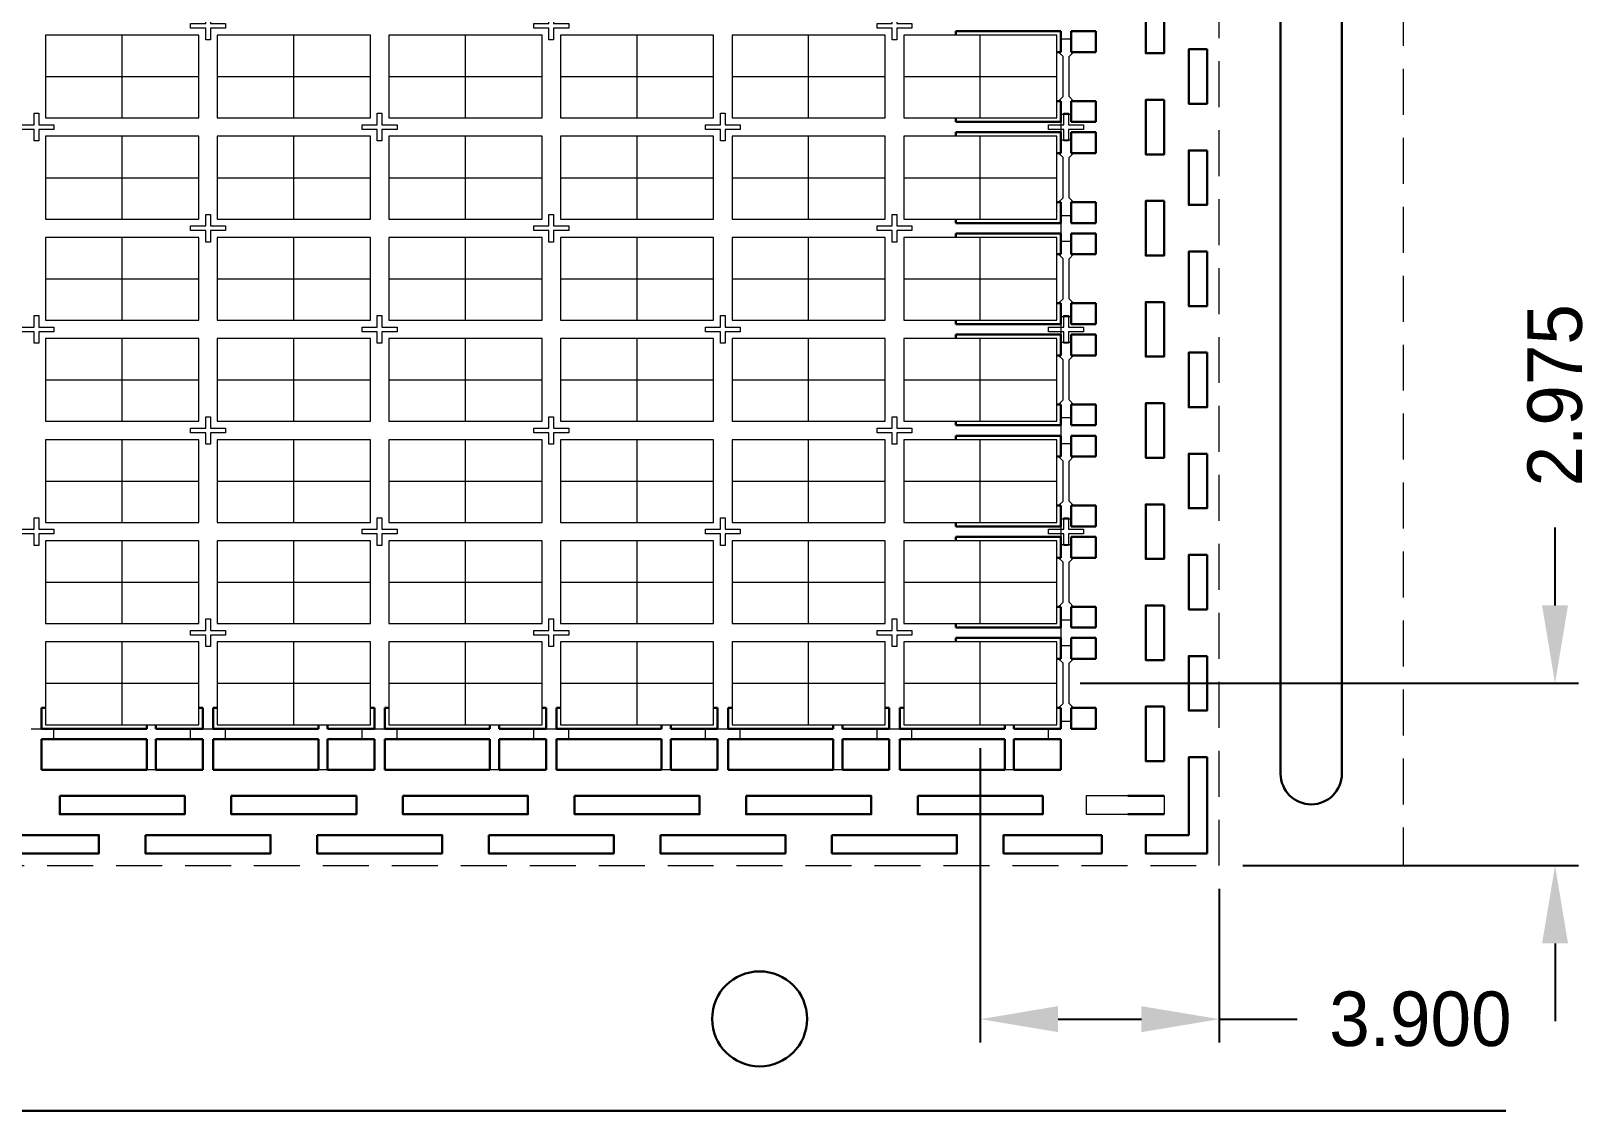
# Model space of a CAD drawing. Extents: x -109 to 32, y -47 to 43.
# Drawn here: x -0.11 to 25.34, y -42.54 to -24.93 of the extents above; entities that cross this region are included whole.
import ezdxf

# ---------------------------------------------------------------- set-up
doc = ezdxf.new("R2010")
doc.units = 0
doc.header["$LTSCALE"] = 3
doc.header["$MEASUREMENT"] = 0
for name, pattern in [('CENTER', [2, 1.25, -0.25, 0.25, -0.25]), ('HIDDEN', [0.375, 0.25, -0.125]), ('PHANTOM', [2.5, 1.25, -0.25, 0.25, -0.25, 0.25, -0.25])]:
    doc.linetypes.add(name, pattern=pattern)
for name, color, linetype, lineweight in [('CLIN', 1, 'CENTER', 15), ('DIM', 4, 'Continuous', 13), ('FULL METAL', 33, 'HIDDEN', 15), ('HIDN', 6, 'HIDDEN', 15), ('OBJ', 3, 'Continuous', 30), ('OBJ1', 7, 'Continuous', 30), ('OBJ3', 40, 'Continuous', 30), ('OBJ4', 7, 'Continuous', 30), ('PHANTOM', 5, 'PHANTOM', 15), ('SAW', 2, 'HIDDEN', 15), ('SAW2', 3, 'HIDDEN', 13), ('TEXT', 2, 'Continuous', 20)]:
    doc.layers.add(name, color=color, linetype=linetype, lineweight=lineweight)
doc.dimstyles.new('3DEC X 2', dxfattribs={"dimtxt": 0.889, "dimasz": 1.27, "dimexe": 0.381, "dimexo": 0.381, "dimgap": 0.381, "dimtad": 0, "dimdec": 3, "dimzin": 0, "dimdsep": 46, "dimtxsty": 'Standard', "dimcen": 0, "dimadec": 0, "dimazin": 0, "dimtfac": 1, "dimtdec": 3, "dimtofl": 0, "dimtmove": 0, "dimatfit": 3, "dimfxl": 1, "dimtolj": 1, "dimtzin": 0, "dimarcsym": 0})

# ---------------------------------------------------------------- blocks, each defined once
blk = doc.blocks.new('*U1')
at = {"layer": 'OBJ1', "color": 0}
blk.add_lwpolyline([(-1.02, 0.15), (1.02, 0.15), (1.02, -0.15), (-1.02, -0.15)], close=True, dxfattribs=at)
blk = doc.blocks.new('*U0')
at = {"layer": 'OBJ1'}
for p in [(92.4, 0), (95.2, 0), (98, 0), (100.8, 0), (103.6, 0), (106.4, 0)]:
    blk.add_blockref('*U1', p, dxfattribs=at)
blk = doc.blocks.new('*U4')
at = {"layer": 'OBJ3'}
for p, q in [((-1.23, -0.005), (-1.23, -0.505)), ((-1.23, -0.005), (0.485, -0.005)), ((0.485, -0.005), (0.485, -0.505)), ((0.635, -0.005), (1.4, -0.005)), ((0.635, -0.005), (0.635, -0.505)), ((1.4, -0.005), (1.4, -0.505)), ((-1.23, -0.505), (0.485, -0.505)), ((0.635, -0.505), (1.4, -0.505))]:
    blk.add_line(p, q, dxfattribs=at)
at = {"layer": 'OBJ4'}
for p, q in [((-1.23, 0.165), (-1.23, 0.505)), ((-1.165, 0.505), (-1.23, 0.505)), ((1.335, 0.505), (1.4, 0.505)), ((1.4, 0.505), (1.4, 0.165)), ((-0.365, 0.165), (-1.23, 0.165)), ((0.485, 0.165), (-1.23, 0.165)), ((0.485, 0.23), (0.485, 0.165)), ((0.635, 0.23), (0.635, 0.165)), ((1.4, 0.165), (0.635, 0.165))]:
    blk.add_line(p, q, dxfattribs=at)
at = {"layer": 'SAW2'}
for p, q in [((-1.4, 0.165), (-1.23, 0.165)), ((-1.03, -0.005), (-1.03, 0.165)), ((1.2, -0.005), (1.2, 0.165)), ((0.635, -0.505), (0.485, -0.505))]:
    blk.add_line(p, q, dxfattribs=at)
blk = doc.blocks.new('*U5')
at = {"layer": 'DIM'}
for p in [(92.4, 0), (95.2, 0), (98, 0), (100.8, 0), (103.6, 0), (106.4, 0)]:
    blk.add_blockref('*U4', p, dxfattribs=at)
blk = doc.blocks.new('*U11')
at = {"layer": 'OBJ3'}
for p, q in [((-1.1425, 0.825), (-1.1425, 0.485)), ((-1.1425, 0.825), (-0.7425, 0.825)), ((-0.7425, 0.825), (-0.7425, 0.485)), ((-1.1425, 0.485), (-0.7425, 0.485)), ((-1.1425, -0.315), (-1.1425, -0.655)), ((-1.1425, -0.315), (-0.7425, -0.315)), ((-1.1425, -0.315), (-1.1425, -0.655)), ((-1.1425, -0.315), (-0.7425, -0.315)), ((-0.7425, -0.315), (-0.7425, -0.655)), ((-0.7425, -0.315), (-0.7425, -0.655)), ((-1.1425, -0.655), (-0.7425, -0.655)), ((-1.1425, -0.655), (-0.7425, -0.655))]:
    blk.add_line(p, q, dxfattribs=at)
at = {"layer": 'OBJ4'}
for p, q in [((-0.5725, 0.485), (-0.5725, 0.825)), ((-0.5725, 0.825), (1.1425, 0.825)), ((1.1425, 0.825), (1.1425, 0.76)), ((-0.5075, 0.485), (-0.5725, 0.485)), ((-0.5725, -0.655), (-0.5725, -0.315)), ((-0.5075, -0.315), (-0.5725, -0.315)), ((-0.5075, -0.315), (-0.5725, -0.315)), ((1.1425, -0.655), (-0.5725, -0.655)), ((1.1425, -0.59), (1.1425, -0.655))]:
    blk.add_line(p, q, dxfattribs=at)
at = {"layer": 'SAW'}
for points in [[(-0.7805, -0.315), (-0.7075, -0.242), (-0.7075, 0.412), (-0.7805, 0.485)], [(-0.5345, -0.315), (-0.6075, -0.242), (-0.6075, 0.412), (-0.5345, 0.485)]]:
    blk.add_lwpolyline(points, dxfattribs=at)
at = {"layer": 'SAW2'}
for p, q in [((-0.5725, 0.7), (-0.7425, 0.7)), ((-0.5725, -0.53), (-0.7425, -0.53)), ((-0.5725, -0.53), (-0.7425, -0.53)), ((-0.5725, -0.655), (-0.5725, -0.825))]:
    blk.add_line(p, q, dxfattribs=at)
blk = doc.blocks.new('*U10')
at = {"layer": 'DIM'}
for p in [(0, 8.25), (0, 6.6), (0, 4.95), (0, 3.3), (0, 1.65), (0, 0)]:
    blk.add_blockref('*U11', p, dxfattribs=at)
blk = doc.blocks.new('*U12')
at = {"layer": 'FULL METAL'}
blk.add_lwpolyline([(-0.038, 0.038), (-0.038, 0.225), (0.038, 0.225), (0.038, 0.038), (0.285, 0.038), (0.285, -0.038), (0.038, -0.038), (0.038, -0.225), (-0.038, -0.225), (-0.038, -0.038), (-0.285, -0.038), (-0.285, 0.038)], close=True, dxfattribs=at)
blk = doc.blocks.new('*U13')
at = {"layer": 'CLIN'}
for p in [(95.2, 9.9), (100.8, 9.9), (106.4, 9.9), (95.2, 6.6), (100.8, 6.6), (106.4, 6.6), (95.2, 3.3), (100.8, 3.3), (106.4, 3.3), (95.2, 0), (100.8, 0), (106.4, 0)]:
    blk.add_blockref('*U12', p, dxfattribs=at)
blk = doc.blocks.new('*U14')
at = {"layer": 'FULL METAL'}
blk.add_lwpolyline([(-0.038, 0.038), (-0.038, 0.225), (0.038, 0.225), (0.038, 0.038), (0.285, 0.038), (0.285, -0.038), (0.038, -0.038), (0.038, -0.225), (-0.038, -0.225), (-0.038, -0.038), (-0.285, -0.038), (-0.285, 0.038)], close=True, dxfattribs=at)
blk = doc.blocks.new('*U15')
at = {"layer": 'CLIN'}
for p in [(89.6, 6.6), (95.2, 6.6), (100.8, 6.6), (106.4, 6.6), (89.6, 3.3), (95.2, 3.3), (100.8, 3.3), (106.4, 3.3), (89.6, 0), (95.2, 0), (100.8, 0), (106.4, 0)]:
    blk.add_blockref('*U14', p, dxfattribs=at)
blk = doc.blocks.new('*D35')
at = {"layer": 'Defpoints', "color": 0, "transparency": 16777216}
for p in [(283.56, -129.419), (287.46, -131.719), (287.46, -134.224)]:
    blk.add_point(p, dxfattribs=at)
at = {"layer": 'DIM', "color": 0, "lineweight": -2, "transparency": 16777216}
for p, q in [((283.56, -129.8), (283.56, -134.605)), ((287.46, -132.1), (287.46, -134.605)), ((284.83, -134.224), (286.19, -134.224)), ((287.46, -134.224), (288.73, -134.224))]:
    blk.add_line(p, q, dxfattribs=at)
at = {"layer": 'DIM', "color": 0, "transparency": 16777216}
for points in [[(284.83, -134.012), (284.83, -134.436), (283.56, -134.224)], [(286.19, -134.436), (286.19, -134.012), (287.46, -134.224)]]:
    blk.add_solid(points, dxfattribs=at)
at = {"layer": 'DIM', "color": 0, "transparency": 16777216, "insert": (290.741, -134.224), "char_height": 0.889, "attachment_point": 5}
blk.add_mtext('\\A1;3.900', dxfattribs=at)
blk = doc.blocks.new('*D36')
at = {"layer": 'Defpoints', "color": 0, "transparency": 16777216}
for p in [(284.81, -128.744), (292.938, -128.744), (287.46, -131.719)]:
    blk.add_point(p, dxfattribs=at)
at = {"layer": 'DIM', "color": 0, "lineweight": -2, "transparency": 16777216}
for p, q in [((292.938, -127.474), (292.938, -126.204)), ((285.191, -128.744), (293.319, -128.744)), ((287.841, -131.719), (293.319, -131.719)), ((292.938, -132.989), (292.938, -134.259))]:
    blk.add_line(p, q, dxfattribs=at)
at = {"layer": 'DIM', "color": 0, "transparency": 16777216}
for points in [[(292.726, -127.474), (293.149, -127.474), (292.938, -128.744)], [(293.149, -132.989), (292.726, -132.989), (292.938, -131.719)]]:
    blk.add_solid(points, dxfattribs=at)
at = {"layer": 'DIM', "color": 0, "transparency": 16777216, "insert": (292.938, -124.045), "char_height": 0.889, "attachment_point": 5, "rotation": 90}
blk.add_mtext('\\A1;2.975', dxfattribs=at)

msp = doc.modelspace()

# ---------------------------------------------------------------- linework, layer by layer
at = {"layer": 'CLIN'}
for p, q in [((1.3768, -26.3448), (1.3768, -24.9948)), ((1.3768, -26.3448), (1.3768, -24.9948)), ((4.1768, -26.3448), (4.1768, -24.9948)), ((4.1768, -26.3448), (4.1768, -24.9948)), ((6.9768, -26.3448), (6.9768, -24.9948)), ((6.9768, -26.3448), (6.9768, -24.9948)), ((9.7768, -26.3448), (9.7768, -24.9948)), ((9.7768, -26.3448), (9.7768, -24.9948)), ((12.5768, -26.3448), (12.5768, -24.9948)), ((12.5768, -26.3448), (12.5768, -24.9948)), ((15.3768, -26.3448), (15.3768, -24.9948)), ((15.3768, -26.3448), (15.3768, -24.9948)), ((0.1268, -25.6698), (2.6268, -25.6698)), ((0.1268, -25.6698), (2.6268, -25.6698)), ((2.9268, -25.6698), (5.4268, -25.6698)), ((2.9268, -25.6698), (5.4268, -25.6698)), ((5.7268, -25.6698), (8.2268, -25.6698)), ((5.7268, -25.6698), (8.2268, -25.6698)), ((8.5268, -25.6698), (11.0268, -25.6698)), ((8.5268, -25.6698), (11.0268, -25.6698)), ((11.3268, -25.6698), (13.8268, -25.6698)), ((11.3268, -25.6698), (13.8268, -25.6698)), ((14.1268, -25.6698), (16.6268, -25.6698)), ((14.1268, -25.6698), (16.6268, -25.6698)), ((1.3768, -27.9948), (1.3768, -26.6448)), ((1.3768, -27.9948), (1.3768, -26.6448)), ((4.1768, -27.9948), (4.1768, -26.6448)), ((4.1768, -27.9948), (4.1768, -26.6448)), ((6.9768, -27.9948), (6.9768, -26.6448)), ((6.9768, -27.9948), (6.9768, -26.6448)), ((9.7768, -27.9948), (9.7768, -26.6448)), ((9.7768, -27.9948), (9.7768, -26.6448)), ((12.5768, -27.9948), (12.5768, -26.6448)), ((12.5768, -27.9948), (12.5768, -26.6448)), ((15.3768, -27.9948), (15.3768, -26.6448)), ((15.3768, -27.9948), (15.3768, -26.6448)), ((0.1268, -27.3198), (2.6268, -27.3198)), ((0.1268, -27.3198), (2.6268, -27.3198)), ((2.9268, -27.3198), (5.4268, -27.3198)), ((2.9268, -27.3198), (5.4268, -27.3198)), ((5.7268, -27.3198), (8.2268, -27.3198)), ((5.7268, -27.3198), (8.2268, -27.3198)), ((8.5268, -27.3198), (11.0268, -27.3198)), ((8.5268, -27.3198), (11.0268, -27.3198)), ((11.3268, -27.3198), (13.8268, -27.3198)), ((11.3268, -27.3198), (13.8268, -27.3198)), ((14.1268, -27.3198), (16.6268, -27.3198)), ((14.1268, -27.3198), (16.6268, -27.3198)), ((1.3768, -29.6448), (1.3768, -28.2948)), ((1.3768, -29.6448), (1.3768, -28.2948)), ((4.1768, -29.6448), (4.1768, -28.2948)), ((4.1768, -29.6448), (4.1768, -28.2948)), ((6.9768, -29.6448), (6.9768, -28.2948)), ((6.9768, -29.6448), (6.9768, -28.2948)), ((9.7768, -29.6448), (9.7768, -28.2948)), ((9.7768, -29.6448), (9.7768, -28.2948)), ((12.5768, -29.6448), (12.5768, -28.2948)), ((12.5768, -29.6448), (12.5768, -28.2948)), ((15.3768, -29.6448), (15.3768, -28.2948)), ((15.3768, -29.6448), (15.3768, -28.2948)), ((0.1268, -28.9698), (2.6268, -28.9698)), ((0.1268, -28.9698), (2.6268, -28.9698)), ((2.9268, -28.9698), (5.4268, -28.9698)), ((2.9268, -28.9698), (5.4268, -28.9698)), ((5.7268, -28.9698), (8.2268, -28.9698)), ((5.7268, -28.9698), (8.2268, -28.9698)), ((8.5268, -28.9698), (11.0268, -28.9698)), ((8.5268, -28.9698), (11.0268, -28.9698)), ((11.3268, -28.9698), (13.8268, -28.9698)), ((11.3268, -28.9698), (13.8268, -28.9698)), ((14.1268, -28.9698), (16.6268, -28.9698)), ((14.1268, -28.9698), (16.6268, -28.9698)), ((1.3768, -31.2948), (1.3768, -29.9448)), ((1.3768, -31.2948), (1.3768, -29.9448)), ((4.1768, -31.2948), (4.1768, -29.9448)), ((4.1768, -31.2948), (4.1768, -29.9448)), ((6.9768, -31.2948), (6.9768, -29.9448)), ((6.9768, -31.2948), (6.9768, -29.9448)), ((9.7768, -31.2948), (9.7768, -29.9448)), ((9.7768, -31.2948), (9.7768, -29.9448)), ((12.5768, -31.2948), (12.5768, -29.9448)), ((12.5768, -31.2948), (12.5768, -29.9448)), ((15.3768, -31.2948), (15.3768, -29.9448)), ((15.3768, -31.2948), (15.3768, -29.9448)), ((0.1268, -30.6198), (2.6268, -30.6198)), ((0.1268, -30.6198), (2.6268, -30.6198)), ((2.9268, -30.6198), (5.4268, -30.6198)), ((2.9268, -30.6198), (5.4268, -30.6198)), ((5.7268, -30.6198), (8.2268, -30.6198)), ((5.7268, -30.6198), (8.2268, -30.6198)), ((8.5268, -30.6198), (11.0268, -30.6198)), ((8.5268, -30.6198), (11.0268, -30.6198)), ((11.3268, -30.6198), (13.8268, -30.6198)), ((11.3268, -30.6198), (13.8268, -30.6198)), ((14.1268, -30.6198), (16.6268, -30.6198)), ((14.1268, -30.6198), (16.6268, -30.6198)), ((1.3768, -32.9448), (1.3768, -31.5948)), ((1.3768, -32.9448), (1.3768, -31.5948)), ((4.1768, -32.9448), (4.1768, -31.5948)), ((4.1768, -32.9448), (4.1768, -31.5948)), ((6.9768, -32.9448), (6.9768, -31.5948)), ((6.9768, -32.9448), (6.9768, -31.5948)), ((9.7768, -32.9448), (9.7768, -31.5948)), ((9.7768, -32.9448), (9.7768, -31.5948)), ((12.5768, -32.9448), (12.5768, -31.5948)), ((12.5768, -32.9448), (12.5768, -31.5948)), ((15.3768, -32.9448), (15.3768, -31.5948)), ((15.3768, -32.9448), (15.3768, -31.5948)), ((0.1268, -32.2698), (2.6268, -32.2698)), ((0.1268, -32.2698), (2.6268, -32.2698)), ((2.9268, -32.2698), (5.4268, -32.2698)), ((2.9268, -32.2698), (5.4268, -32.2698)), ((5.7268, -32.2698), (8.2268, -32.2698)), ((5.7268, -32.2698), (8.2268, -32.2698)), ((8.5268, -32.2698), (11.0268, -32.2698)), ((8.5268, -32.2698), (11.0268, -32.2698)), ((11.3268, -32.2698), (13.8268, -32.2698)), ((11.3268, -32.2698), (13.8268, -32.2698)), ((14.1268, -32.2698), (16.6268, -32.2698)), ((14.1268, -32.2698), (16.6268, -32.2698)), ((1.3768, -34.5948), (1.3768, -33.2448)), ((1.3768, -34.5948), (1.3768, -33.2448)), ((4.1768, -34.5948), (4.1768, -33.2448)), ((4.1768, -34.5948), (4.1768, -33.2448)), ((6.9768, -34.5948), (6.9768, -33.2448)), ((6.9768, -34.5948), (6.9768, -33.2448)), ((9.7768, -34.5948), (9.7768, -33.2448)), ((9.7768, -34.5948), (9.7768, -33.2448)), ((12.5768, -34.5948), (12.5768, -33.2448)), ((12.5768, -34.5948), (12.5768, -33.2448)), ((15.3768, -34.5948), (15.3768, -33.2448)), ((15.3768, -34.5948), (15.3768, -33.2448)), ((0.1268, -33.9198), (2.6268, -33.9198)), ((0.1268, -33.9198), (2.6268, -33.9198)), ((2.9268, -33.9198), (5.4268, -33.9198)), ((2.9268, -33.9198), (5.4268, -33.9198)), ((5.7268, -33.9198), (8.2268, -33.9198)), ((5.7268, -33.9198), (8.2268, -33.9198)), ((8.5268, -33.9198), (11.0268, -33.9198)), ((8.5268, -33.9198), (11.0268, -33.9198)), ((11.3268, -33.9198), (13.8268, -33.9198)), ((11.3268, -33.9198), (13.8268, -33.9198)), ((14.1268, -33.9198), (16.6268, -33.9198)), ((14.1268, -33.9198), (16.6268, -33.9198)), ((1.3768, -36.2448), (1.3768, -34.8948)), ((1.3768, -36.2448), (1.3768, -34.8948)), ((4.1768, -36.2448), (4.1768, -34.8948)), ((4.1768, -36.2448), (4.1768, -34.8948)), ((6.9768, -36.2448), (6.9768, -34.8948)), ((6.9768, -36.2448), (6.9768, -34.8948)), ((9.7768, -36.2448), (9.7768, -34.8948)), ((9.7768, -36.2448), (9.7768, -34.8948)), ((12.5768, -36.2448), (12.5768, -34.8948)), ((12.5768, -36.2448), (12.5768, -34.8948)), ((15.3768, -36.2448), (15.3768, -34.8948)), ((15.3768, -36.2448), (15.3768, -34.8948)), ((0.1268, -35.5698), (2.6268, -35.5698)), ((0.1268, -35.5698), (2.6268, -35.5698)), ((2.9268, -35.5698), (5.4268, -35.5698)), ((2.9268, -35.5698), (5.4268, -35.5698)), ((5.7268, -35.5698), (8.2268, -35.5698)), ((5.7268, -35.5698), (8.2268, -35.5698)), ((8.5268, -35.5698), (11.0268, -35.5698)), ((8.5268, -35.5698), (11.0268, -35.5698)), ((11.3268, -35.5698), (13.8268, -35.5698)), ((11.3268, -35.5698), (13.8268, -35.5698)), ((14.1268, -35.5698), (16.6268, -35.5698)), ((14.1268, -35.5698), (16.6268, -35.5698))]:
    msp.add_line(p, q, dxfattribs=at)
at = {"layer": 'HIDN'}
msp.add_lwpolyline([(19.2768, 28.4552), (-97.7232, 28.4552), (-97.7232, -38.5448), (19.2768, -38.5448)], close=True, dxfattribs=at)
msp.add_lwpolyline([(23.9497, 28.4552), (22.2768, 28.4552), (22.2768, -38.5448), (23.9497, -38.5448)], dxfattribs=at)
at = {"layer": 'OBJ'}
msp.add_line((23.9497, -42.5448), (-97.2232, -42.5448), dxfattribs=at)
msp.add_lwpolyline([(20.2768, -18.0448, -1), (21.2768, -18.0448), (21.2768, -37.0448, -1), (20.2768, -37.0448)], format="xyb", close=True, dxfattribs=at)
msp.add_circle((11.7768, -41.0448), 0.775, dxfattribs=at)
at = {"layer": 'OBJ1'}
for p, q in [((0.3993, -37.4073), (2.3968, -37.4073)), ((3.1993, -37.4073), (5.1968, -37.4073)), ((5.9993, -37.4073), (7.9968, -37.4073)), ((8.7993, -37.4073), (10.7968, -37.4073)), ((11.5993, -37.4073), (13.5968, -37.4073)), ((14.3993, -37.4073), (16.3968, -37.4073)), ((2.3968, -37.7073), (0.3993, -37.7073)), ((5.1968, -37.7073), (3.1993, -37.7073)), ((7.9968, -37.7073), (5.9993, -37.7073)), ((10.7968, -37.7073), (8.7993, -37.7073)), ((13.5968, -37.7073), (11.5993, -37.7073)), ((16.3968, -37.7073), (14.3993, -37.7073)), ((17.3618, -38.0448), (17.3618, -38.3448))]:
    msp.add_line(p, q, dxfattribs=at)
at = {"layer": 'OBJ1', "color": 0}
for p, q in [((18.3768, -37.4073), (17.7868, -37.4073)), ((17.7868, -37.7073), (18.3768, -37.7073))]:
    msp.add_line(p, q, dxfattribs=at)
at = {"layer": 'OBJ1'}
for points in [[(18.3768, -24.3998), (18.0768, -24.3998), (18.0768, -25.2898), (18.3768, -25.2898)], [(19.0768, -25.2248), (19.0768, -26.1148), (18.7768, -26.1148), (18.7768, -25.2248)], [(18.3768, -26.0498), (18.0768, -26.0498), (18.0768, -26.9398), (18.3768, -26.9398)], [(19.0768, -26.8748), (19.0768, -27.7648), (18.7768, -27.7648), (18.7768, -26.8748)], [(18.3768, -27.6998), (18.0768, -27.6998), (18.0768, -28.5898), (18.3768, -28.5898)], [(19.0768, -28.5248), (19.0768, -29.4148), (18.7768, -29.4148), (18.7768, -28.5248)], [(18.3768, -29.3498), (18.0768, -29.3498), (18.0768, -30.2398), (18.3768, -30.2398)], [(19.0768, -30.1748), (19.0768, -31.0648), (18.7768, -31.0648), (18.7768, -30.1748)], [(18.3768, -30.9998), (18.0768, -30.9998), (18.0768, -31.8898), (18.3768, -31.8898)], [(19.0768, -31.8248), (19.0768, -32.7148), (18.7768, -32.7148), (18.7768, -31.8248)], [(18.3768, -32.6498), (18.0768, -32.6498), (18.0768, -33.5398), (18.3768, -33.5398)], [(19.0768, -33.4748), (19.0768, -34.3648), (18.7768, -34.3648), (18.7768, -33.4748)], [(18.3768, -34.2998), (18.0768, -34.2998), (18.0768, -35.1898), (18.3768, -35.1898)], [(19.0768, -35.1248), (19.0768, -36.0148), (18.7768, -36.0148), (18.7768, -35.1248)], [(18.3768, -35.9498), (18.0768, -35.9498), (18.0768, -36.8398), (18.3768, -36.8398)], [(19.0768, -38.3448), (18.0768, -38.3448), (18.0768, -38.0448), (18.7768, -38.0448), (18.7768, -36.7748), (19.0768, -36.7748)]]:
    msp.add_lwpolyline(points, close=True, dxfattribs=at)
at = {"layer": 'OBJ1', "color": 0}
for points in [[(0.3568, -37.4073), (2.3968, -37.4073), (2.3968, -37.7073), (0.3568, -37.7073)], [(3.1568, -37.4073), (5.1968, -37.4073), (5.1968, -37.7073), (3.1568, -37.7073)], [(5.9568, -37.4073), (7.9968, -37.4073), (7.9968, -37.7073), (5.9568, -37.7073)], [(8.7568, -37.4073), (10.7968, -37.4073), (10.7968, -37.7073), (8.7568, -37.7073)], [(11.5568, -37.4073), (13.5968, -37.4073), (13.5968, -37.7073), (11.5568, -37.7073)], [(14.3568, -37.4073), (16.3968, -37.4073), (16.3968, -37.7073), (14.3568, -37.7073)]]:
    msp.add_lwpolyline(points, close=True, dxfattribs=at)
msp.add_lwpolyline([(17.3618, -38.0448), (15.7568, -38.0448), (15.7568, -38.3448), (17.3618, -38.3448)], dxfattribs=at)
at = {"layer": 'OBJ3'}
for p, q in [((16.8618, -34.8298), (16.8618, -35.1698)), ((17.2618, -34.8298), (16.8618, -34.8298)), ((17.2618, -34.8298), (17.2618, -35.1698)), ((17.2618, -35.1698), (16.8618, -35.1698)), ((16.8618, -35.9698), (16.8618, -36.3098)), ((17.2618, -35.9698), (16.8618, -35.9698)), ((17.2618, -35.9698), (17.2618, -36.3098)), ((17.2618, -36.3098), (16.8618, -36.3098))]:
    msp.add_line(p, q, dxfattribs=at)
at = {"layer": 'OBJ4'}
for p, q in [((16.6918, -34.8298), (14.9768, -34.8298)), ((14.9768, -34.8298), (14.9768, -34.8948)), ((16.6918, -35.1698), (16.6918, -34.8298)), ((16.6268, -35.1698), (16.6918, -35.1698))]:
    msp.add_line(p, q, dxfattribs=at)
at = {"layer": 'PHANTOM'}
for points in [[(0.1268, -26.3448), (2.6268, -26.3448), (2.6268, -24.9948), (0.1268, -24.9948)], [(0.1268, -26.3448), (2.6268, -26.3448), (2.6268, -24.9948), (0.1268, -24.9948)], [(2.9268, -26.3448), (5.4268, -26.3448), (5.4268, -24.9948), (2.9268, -24.9948)], [(2.9268, -26.3448), (5.4268, -26.3448), (5.4268, -24.9948), (2.9268, -24.9948)], [(5.7268, -26.3448), (8.2268, -26.3448), (8.2268, -24.9948), (5.7268, -24.9948)], [(5.7268, -26.3448), (8.2268, -26.3448), (8.2268, -24.9948), (5.7268, -24.9948)], [(8.5268, -26.3448), (11.0268, -26.3448), (11.0268, -24.9948), (8.5268, -24.9948)], [(8.5268, -26.3448), (11.0268, -26.3448), (11.0268, -24.9948), (8.5268, -24.9948)], [(11.3268, -26.3448), (13.8268, -26.3448), (13.8268, -24.9948), (11.3268, -24.9948)], [(11.3268, -26.3448), (13.8268, -26.3448), (13.8268, -24.9948), (11.3268, -24.9948)], [(14.1268, -26.3448), (16.6268, -26.3448), (16.6268, -24.9948), (14.1268, -24.9948)], [(14.1268, -26.3448), (16.6268, -26.3448), (16.6268, -24.9948), (14.1268, -24.9948)], [(0.1268, -27.9948), (2.6268, -27.9948), (2.6268, -26.6448), (0.1268, -26.6448)], [(0.1268, -27.9948), (2.6268, -27.9948), (2.6268, -26.6448), (0.1268, -26.6448)], [(2.9268, -27.9948), (5.4268, -27.9948), (5.4268, -26.6448), (2.9268, -26.6448)], [(2.9268, -27.9948), (5.4268, -27.9948), (5.4268, -26.6448), (2.9268, -26.6448)], [(5.7268, -27.9948), (8.2268, -27.9948), (8.2268, -26.6448), (5.7268, -26.6448)], [(5.7268, -27.9948), (8.2268, -27.9948), (8.2268, -26.6448), (5.7268, -26.6448)], [(8.5268, -27.9948), (11.0268, -27.9948), (11.0268, -26.6448), (8.5268, -26.6448)], [(8.5268, -27.9948), (11.0268, -27.9948), (11.0268, -26.6448), (8.5268, -26.6448)], [(11.3268, -27.9948), (13.8268, -27.9948), (13.8268, -26.6448), (11.3268, -26.6448)], [(11.3268, -27.9948), (13.8268, -27.9948), (13.8268, -26.6448), (11.3268, -26.6448)], [(14.1268, -27.9948), (16.6268, -27.9948), (16.6268, -26.6448), (14.1268, -26.6448)], [(14.1268, -27.9948), (16.6268, -27.9948), (16.6268, -26.6448), (14.1268, -26.6448)], [(0.1268, -29.6448), (2.6268, -29.6448), (2.6268, -28.2948), (0.1268, -28.2948)], [(0.1268, -29.6448), (2.6268, -29.6448), (2.6268, -28.2948), (0.1268, -28.2948)], [(2.9268, -29.6448), (5.4268, -29.6448), (5.4268, -28.2948), (2.9268, -28.2948)], [(2.9268, -29.6448), (5.4268, -29.6448), (5.4268, -28.2948), (2.9268, -28.2948)], [(5.7268, -29.6448), (8.2268, -29.6448), (8.2268, -28.2948), (5.7268, -28.2948)], [(5.7268, -29.6448), (8.2268, -29.6448), (8.2268, -28.2948), (5.7268, -28.2948)], [(8.5268, -29.6448), (11.0268, -29.6448), (11.0268, -28.2948), (8.5268, -28.2948)], [(8.5268, -29.6448), (11.0268, -29.6448), (11.0268, -28.2948), (8.5268, -28.2948)], [(11.3268, -29.6448), (13.8268, -29.6448), (13.8268, -28.2948), (11.3268, -28.2948)], [(11.3268, -29.6448), (13.8268, -29.6448), (13.8268, -28.2948), (11.3268, -28.2948)], [(14.1268, -29.6448), (16.6268, -29.6448), (16.6268, -28.2948), (14.1268, -28.2948)], [(14.1268, -29.6448), (16.6268, -29.6448), (16.6268, -28.2948), (14.1268, -28.2948)], [(0.1268, -31.2948), (2.6268, -31.2948), (2.6268, -29.9448), (0.1268, -29.9448)], [(0.1268, -31.2948), (2.6268, -31.2948), (2.6268, -29.9448), (0.1268, -29.9448)], [(2.9268, -31.2948), (5.4268, -31.2948), (5.4268, -29.9448), (2.9268, -29.9448)], [(2.9268, -31.2948), (5.4268, -31.2948), (5.4268, -29.9448), (2.9268, -29.9448)], [(5.7268, -31.2948), (8.2268, -31.2948), (8.2268, -29.9448), (5.7268, -29.9448)], [(5.7268, -31.2948), (8.2268, -31.2948), (8.2268, -29.9448), (5.7268, -29.9448)], [(8.5268, -31.2948), (11.0268, -31.2948), (11.0268, -29.9448), (8.5268, -29.9448)], [(8.5268, -31.2948), (11.0268, -31.2948), (11.0268, -29.9448), (8.5268, -29.9448)], [(11.3268, -31.2948), (13.8268, -31.2948), (13.8268, -29.9448), (11.3268, -29.9448)], [(11.3268, -31.2948), (13.8268, -31.2948), (13.8268, -29.9448), (11.3268, -29.9448)], [(14.1268, -31.2948), (16.6268, -31.2948), (16.6268, -29.9448), (14.1268, -29.9448)], [(14.1268, -31.2948), (16.6268, -31.2948), (16.6268, -29.9448), (14.1268, -29.9448)], [(0.1268, -32.9448), (2.6268, -32.9448), (2.6268, -31.5948), (0.1268, -31.5948)], [(0.1268, -32.9448), (2.6268, -32.9448), (2.6268, -31.5948), (0.1268, -31.5948)], [(2.9268, -32.9448), (5.4268, -32.9448), (5.4268, -31.5948), (2.9268, -31.5948)], [(2.9268, -32.9448), (5.4268, -32.9448), (5.4268, -31.5948), (2.9268, -31.5948)], [(5.7268, -32.9448), (8.2268, -32.9448), (8.2268, -31.5948), (5.7268, -31.5948)], [(5.7268, -32.9448), (8.2268, -32.9448), (8.2268, -31.5948), (5.7268, -31.5948)], [(8.5268, -32.9448), (11.0268, -32.9448), (11.0268, -31.5948), (8.5268, -31.5948)], [(8.5268, -32.9448), (11.0268, -32.9448), (11.0268, -31.5948), (8.5268, -31.5948)], [(11.3268, -32.9448), (13.8268, -32.9448), (13.8268, -31.5948), (11.3268, -31.5948)], [(11.3268, -32.9448), (13.8268, -32.9448), (13.8268, -31.5948), (11.3268, -31.5948)], [(14.1268, -32.9448), (16.6268, -32.9448), (16.6268, -31.5948), (14.1268, -31.5948)], [(14.1268, -32.9448), (16.6268, -32.9448), (16.6268, -31.5948), (14.1268, -31.5948)], [(0.1268, -34.5948), (2.6268, -34.5948), (2.6268, -33.2448), (0.1268, -33.2448)], [(0.1268, -34.5948), (2.6268, -34.5948), (2.6268, -33.2448), (0.1268, -33.2448)], [(2.9268, -34.5948), (5.4268, -34.5948), (5.4268, -33.2448), (2.9268, -33.2448)], [(2.9268, -34.5948), (5.4268, -34.5948), (5.4268, -33.2448), (2.9268, -33.2448)], [(5.7268, -34.5948), (8.2268, -34.5948), (8.2268, -33.2448), (5.7268, -33.2448)], [(5.7268, -34.5948), (8.2268, -34.5948), (8.2268, -33.2448), (5.7268, -33.2448)], [(8.5268, -34.5948), (11.0268, -34.5948), (11.0268, -33.2448), (8.5268, -33.2448)], [(8.5268, -34.5948), (11.0268, -34.5948), (11.0268, -33.2448), (8.5268, -33.2448)], [(11.3268, -34.5948), (13.8268, -34.5948), (13.8268, -33.2448), (11.3268, -33.2448)], [(11.3268, -34.5948), (13.8268, -34.5948), (13.8268, -33.2448), (11.3268, -33.2448)], [(14.1268, -34.5948), (16.6268, -34.5948), (16.6268, -33.2448), (14.1268, -33.2448)], [(14.1268, -34.5948), (16.6268, -34.5948), (16.6268, -33.2448), (14.1268, -33.2448)], [(0.1268, -36.2448), (2.6268, -36.2448), (2.6268, -34.8948), (0.1268, -34.8948)], [(0.1268, -36.2448), (2.6268, -36.2448), (2.6268, -34.8948), (0.1268, -34.8948)], [(2.9268, -36.2448), (5.4268, -36.2448), (5.4268, -34.8948), (2.9268, -34.8948)], [(2.9268, -36.2448), (5.4268, -36.2448), (5.4268, -34.8948), (2.9268, -34.8948)], [(5.7268, -36.2448), (8.2268, -36.2448), (8.2268, -34.8948), (5.7268, -34.8948)], [(5.7268, -36.2448), (8.2268, -36.2448), (8.2268, -34.8948), (5.7268, -34.8948)], [(8.5268, -36.2448), (11.0268, -36.2448), (11.0268, -34.8948), (8.5268, -34.8948)], [(8.5268, -36.2448), (11.0268, -36.2448), (11.0268, -34.8948), (8.5268, -34.8948)], [(11.3268, -36.2448), (13.8268, -36.2448), (13.8268, -34.8948), (11.3268, -34.8948)], [(11.3268, -36.2448), (13.8268, -36.2448), (13.8268, -34.8948), (11.3268, -34.8948)], [(14.1268, -36.2448), (16.6268, -36.2448), (16.6268, -34.8948), (14.1268, -34.8948)], [(14.1268, -36.2448), (16.6268, -36.2448), (16.6268, -34.8948), (14.1268, -34.8948)]]:
    msp.add_lwpolyline(points, close=True, dxfattribs=at)
at = {"layer": 'SAW'}
for points in [[(16.6538, -35.9698), (16.7268, -35.8968), (16.7268, -35.2428), (16.6538, -35.1698)], [(16.8998, -35.9698), (16.8268, -35.8968), (16.8268, -35.2428), (16.8998, -35.1698)]]:
    msp.add_lwpolyline(points, dxfattribs=at)
at = {"layer": 'SAW2'}
for p, q in [((16.6918, -34.9548), (16.8618, -34.9548)), ((16.6918, -36.1848), (16.8618, -36.1848))]:
    msp.add_line(p, q, dxfattribs=at)
at = {"layer": 'TEXT', "color": 0}
for p, q in [((2.3968, -37.4073), (2.3968, -37.7073)), ((5.1968, -37.4073), (5.1968, -37.7073)), ((7.9968, -37.4073), (7.9968, -37.7073)), ((10.7968, -37.4073), (10.7968, -37.7073)), ((13.5968, -37.4073), (13.5968, -37.7073)), ((16.3968, -37.4073), (16.3968, -37.7073)), ((17.7868, -37.4073), (17.1043, -37.4073)), ((17.1043, -37.4073), (17.1043, -37.7073)), ((18.3768, -37.4073), (18.3768, -37.7073)), ((17.1043, -37.7073), (17.7868, -37.7073))]:
    msp.add_line(p, q, dxfattribs=at)

# ---------------------------------------------------------------- block references
at = {"layer": 'CLIN'}
for name, p in [('*U13', (-92.4232, -34.7448)), ('*U15', (-89.6232, -33.0948))]:
    msp.add_blockref(name, p, dxfattribs=at)
at = {"layer": 'DIM', "xscale": -1}
msp.add_blockref('*U10', (16.1193, -34.0048), dxfattribs=at)
at = {"layer": 'DIM'}
msp.add_blockref('*U5', (-91.1082, -36.4748), dxfattribs=at)
at = {"layer": 'OBJ1'}
msp.add_blockref('*U0', (-92.4232, -38.1948), dxfattribs=at)

# ---------------------------------------------------------------- dimensions: what is measured, and where the dimension line sits
at = {"layer": 'DIM'}
dim = msp.add_linear_dim(base=(24.7546, -35.5698), p1=(19.2768, -38.5448), p2=(16.6268, -35.5698), angle=90, dimstyle='3DEC X 2', dxfattribs=at)
dim.commit()
dim.dimension.update_dxf_attribs({"geometry": '*D36', "text_midpoint": (24.7546, -30.8708), "insert": (-268.1832, 93.1746)})
dim = msp.add_linear_dim(base=(19.2768, -41.0495), p1=(15.3768, -36.2448), p2=(19.2768, -38.5448), dimstyle='3DEC X 2', dxfattribs=at)
dim.commit()
dim.dimension.update_dxf_attribs({"geometry": '*D35', "text_midpoint": (22.5576, -41.0495), "insert": (-268.1832, 93.1746)})

doc.saveas('drawing.dxf')
